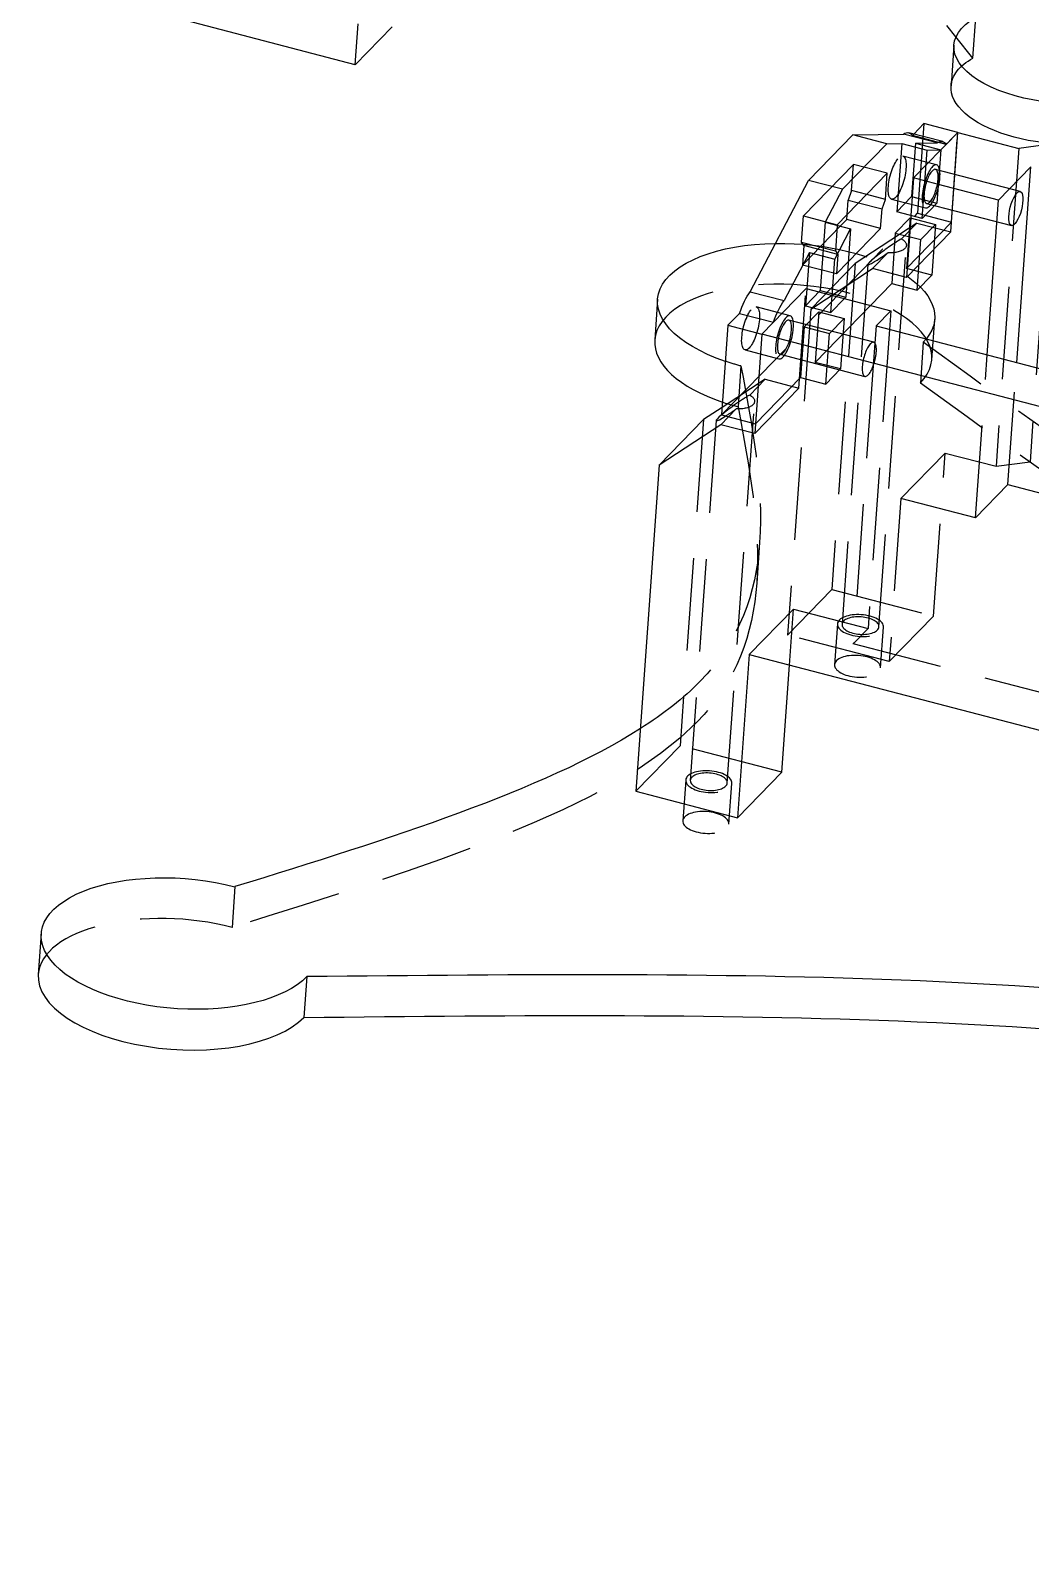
# Model space of a CAD drawing. Extents: x -2.35 to 6.32, y -6.04 to 0.39.
# Drawn here: x -2.35 to 0.352, y -5.747 to -1.667 of the extents above; entities that cross this region are included whole.
import ezdxf

# ---------------------------------------------------------------- set-up
doc = ezdxf.new("R2010")
doc.units = 0
doc.header["$MEASUREMENT"] = 0
doc.linetypes.add('HIDDEN', pattern=[0.375, 0.25, -0.125])
doc.layers.get('0').update_dxf_attribs({"color": 253, "linetype": 'CONTINUOUS'})
doc.layers.add('HIDDEN', color=250, linetype='HIDDEN')

msp = doc.modelspace()

# ---------------------------------------------------------------- linework, layer by layer
at = {"color": 38}
for p, q in [((-1.4719, -1.7602), (-1.9296, -1.6409)), ((-1.4719, -1.7602), (-1.464, -1.6501)), ((-1.3725, -1.6578), (-1.4719, -1.7602)), ((0.1497, -1.6852), (0.125, -1.6542)), ((0.1442, -1.7072), (0.1363, -1.8172)), ((-0.6557, -2.3935), (-0.6636, -2.5036)), ((-2.3199, -4.1068), (-2.3278, -4.2169)), ((-1.6026, -4.2231), (-1.6105, -4.3332))]:
    msp.add_line(p, q, dxfattribs=at)
at = {"color": 250}
for p, q in [((-0.248, -2.0726), (-0.1287, -1.9497)), ((-0.1287, -1.9497), (0.0077, -1.9475)), ((-0.0372, -1.9736), (-0.1287, -1.9497)), ((0.0993, -1.9714), (0.0077, -1.9475)), ((0.114, -1.968), (0.0225, -1.9441)), ((0.0631, -1.9194), (0.0358, -1.9476)), ((0.1546, -1.9433), (0.0631, -1.9194)), ((0.1089, -1.9904), (0.1546, -1.9433)), ((0.1546, -1.9433), (0.1235, -1.9753)), ((0.1546, -1.9433), (0.3194, -1.9862)), ((-0.0372, -1.9736), (-0.1565, -2.0964)), ((-0.0372, -1.9736), (0.0034, -1.9729)), ((0.0034, -1.9729), (-0.0099, -2.1575)), ((0.0034, -1.9729), (0.072, -1.9908)), ((0.0402, -1.9723), (0.0993, -1.9714)), ((0.0402, -1.9723), (0.1089, -1.9902)), ((0.0588, -2.1754), (0.072, -1.9908)), ((0.072, -1.9908), (0.1089, -1.9902)), ((0.1089, -1.9902), (0.0985, -2.1345)), ((0.4113, -1.9743), (0.3194, -1.9862)), ((0.2642, -2.1258), (0.3517, -2.0357)), ((0.3137, -2.5645), (0.3517, -2.0357)), ((-0.4059, -2.3734), (-0.248, -2.0726)), ((-0.1565, -2.0964), (-0.248, -2.0726)), ((-0.0356, -2.0535), (-0.1708, -2.1927)), ((-0.0406, -2.1239), (-0.0356, -2.0535)), ((-0.1565, -2.0964), (-0.2034, -2.1858)), ((-0.0406, -2.1239), (-0.0912, -2.1107)), ((0.2642, -2.1258), (0.1022, -2.0835)), ((-0.113, -2.1332), (-0.0498, -2.1497)), ((-0.0536, -2.2026), (-0.0498, -2.1497)), ((-0.0498, -2.1497), (-0.0406, -2.1239)), ((0.0588, -2.1754), (-0.0099, -2.1575)), ((0.0985, -2.1345), (0.0588, -2.1754)), ((0.2342, -2.5438), (0.2642, -2.1258)), ((-0.2034, -2.1858), (-0.1348, -2.2037)), ((-0.1708, -2.1927), (-0.1709, -2.1943)), ((-0.1625, -2.1965), (-0.1452, -2.1787)), ((-0.1452, -2.1787), (-0.1442, -2.1653)), ((-0.0536, -2.2026), (-0.1452, -2.1787)), ((-0.1411, -2.2927), (-0.0536, -2.2026)), ((-0.014, -2.2148), (0.0258, -2.1738)), ((0.0258, -2.1738), (0.0944, -2.1917)), ((0.0281, -2.1674), (0.0276, -2.1743)), ((0.0547, -2.2327), (0.0944, -2.1917)), ((0.0944, -2.1917), (0.0846, -2.3282)), ((-0.1774, -2.285), (-0.1348, -2.2037)), ((-0.1348, -2.2037), (-0.148, -2.3883)), ((-0.014, -2.2148), (-0.0238, -2.3513)), ((-0.014, -2.2148), (0.0547, -2.2327)), ((0.0449, -2.3692), (0.0547, -2.2327)), ((-0.2461, -2.2671), (-0.3144, -2.3973)), ((-0.2461, -2.2671), (-0.2531, -2.3654)), ((-0.2461, -2.2671), (-0.1774, -2.285)), ((-0.1845, -2.3833), (-0.1774, -2.285)), ((-0.3742, -2.4878), (-0.2549, -2.365)), ((-0.2549, -2.365), (-0.0261, -2.4246)), ((-0.0811, -2.4103), (-0.0238, -2.3513)), ((-0.0238, -2.3513), (0.0449, -2.3692)), ((0.0449, -2.3692), (0.0846, -2.3282)), ((-0.4059, -2.3734), (-0.3144, -2.3973)), ((-0.148, -2.3883), (-0.1515, -2.3919)), ((-0.4347, -2.4319), (-0.4658, -2.4639)), ((-0.4347, -2.4319), (-0.3431, -2.4558)), ((-0.0261, -2.4246), (-0.0659, -2.4656)), ((-0.0261, -2.4246), (-0.0297, -2.475)), ((-0.4658, -2.4639), (-0.4831, -2.7061)), ((-0.4658, -2.4639), (-0.3742, -2.4878)), ((-0.3742, -2.4878), (-0.3916, -2.7299)), ((-0.3742, -2.4878), (-0.3916, -2.7299)), ((-0.3431, -2.4558), (-0.3742, -2.4878)), ((1.3009, -2.9244), (-0.3742, -2.4878)), ((-0.0659, -2.4656), (0.8953, -2.7161)), ((-0.4817, -2.6858), (-0.5321, -2.7188)), ((-0.6514, -2.8416), (-0.5321, -2.7188)), ((-0.485, -2.7325), (-0.6514, -2.8416)), ((-0.4642, -2.711), (-0.485, -2.7325)), ((-0.3935, -2.7564), (-0.485, -2.7325)), ((-0.4831, -2.7061), (-0.3916, -2.7299)), ((-0.3916, -2.7299), (-0.3935, -2.7564)), ((-0.6514, -2.8416), (-0.7145, -3.7222)), ((-0.4084, -3.3535), (-0.4399, -3.7938)), ((-0.4084, -3.3535), (0.7169, -3.6469)), ((-0.3206, -3.671), (-0.2999, -3.3818)), ((-0.3206, -3.671), (-0.4399, -3.7938)), ((-0.7145, -3.7222), (-0.4399, -3.7938))]:
    msp.add_line(p, q, dxfattribs=at)
at = {"color": 38, "extrusion": (7.94333e-18, 1.10738e-16, -1)}
for centre, major_axis, start_param, end_param in [((0.4335, -1.7279), (0.2893, -0.0207), 0.91977, 3.759511), ((0.4256, -1.838), (0.2893, -0.0207), 0.91977, 3.141593), ((-0.2817, -2.4203), (0.374, -0.0268), 2.072998, 4.529355), ((-1.9458, -4.1337), (0.374, -0.0268), 0.376145, 5.088534)]:
    msp.add_ellipse(centre, major_axis=major_axis, ratio=0.469627, start_param=start_param, end_param=end_param, dxfattribs=at)
at = {"color": 250, "extrusion": (9.51503e-17, 8.99289e-17, -1)}
for centre, start_param, end_param in [((-0.009, -2.0651), 2.804381, 3.141593), ((0.0825, -2.0889), 2.804381, 3.417475), ((-0.4047, -2.4724), 1.826678, 2.439772), ((-0.3132, -2.4963), 1.826678, 2.439772)]:
    msp.add_ellipse(centre, major_axis=(-0.0315, -0.121), ratio=0.32431, start_param=start_param, end_param=end_param, dxfattribs=at)
at = {"color": 250}
msp.add_ellipse((0.3113, -2.1486), major_axis=(0.012, 0.046), ratio=0.32431, dxfattribs=at)
at = {"color": 38}
for centre, end_param in [((-0.2896, -2.5304), 7.35178), ((-1.9537, -4.2437), 9.048633)]:
    msp.add_ellipse(centre, major_axis=(-0.374, 0.0268), ratio=0.469627, start_param=6.283104, end_param=end_param, dxfattribs=at)
at = {"color": 250}
msp.add_ellipse((-0.445, -2.6839), major_axis=(-0.0527, -0.0378), ratio=0.086352, start_param=5.455127, end_param=7.255079, dxfattribs=at)
at = {"color": 38}
for points in [[(-0.7024, -3.5534), (-0.9666, -3.7219), (-1.3817, -3.851), (-1.7967, -3.9801)], [(3.8896, -5.6548), (3.2173, -5.166), (1.8727, -4.1883), (-0.4441, -4.2115), (-1.6026, -4.2231)]]:
    msp.add_open_spline(points, degree=3, dxfattribs=at)
msp.add_open_spline([(-1.6105, -4.3332), (-0.452, -4.3216), (1.8505, -4.2985), (3.1927, -5.264), (3.8567, -5.7467)], degree=3, knots=[-1, -1, -1, -1, -0.5, -0.0061947, -0.0061947, -0.0061947, -0.0061947], dxfattribs=at)
at = {"layer": 'HIDDEN', "color": 38}
for p, q in [((0.1955, -1.7424), (0.2033, -1.6323)), ((0.1955, -1.7424), (0.1497, -1.6852)), ((0.0845, -2.5573), (0.0924, -2.4472)), ((0.0616, -2.5098), (0.0537, -2.6199)), ((-0.4308, -2.5739), (-0.4387, -2.6839)), ((-0.3803, -3.0503), (-0.3882, -3.1604)), ((-0.1704, -3.2705), (-0.1783, -3.3806)), ((-0.0536, -3.3895), (-0.0457, -3.2794)), ((-0.5799, -3.6922), (-0.5878, -3.8022)), ((-0.4632, -3.8112), (-0.4553, -3.7011)), ((-1.7967, -3.9801), (-1.8046, -4.0902))]:
    msp.add_line(p, q, dxfattribs=at)
at = {"layer": 'HIDDEN'}
for p, q in [((0.0358, -1.9476), (0.032, -1.9515)), ((0.1235, -1.9753), (0.032, -1.9515)), ((0.0631, -1.9194), (0.0457, -2.1616)), ((0.1354, -2.2119), (0.1546, -1.9433)), ((0.1373, -2.1855), (0.1546, -1.9433)), ((0.0402, -1.9723), (0.0299, -2.1166)), ((0.0353, -2.0661), (0.1089, -1.9904)), ((0.3194, -1.9862), (0.2578, -2.8448)), ((0.4113, -1.9743), (0.3497, -2.8329)), ((-0.2623, -2.1688), (-0.1271, -2.0296)), ((-0.1322, -2.1001), (-0.1271, -2.0296)), ((-0.0356, -2.0535), (-0.1271, -2.0296)), ((0.0976, -2.0309), (0.0061, -2.007)), ((0.0353, -2.0661), (0.0281, -2.1674)), ((0.1022, -2.0835), (0.0353, -2.0661)), ((0.3233, -2.1026), (0.0945, -2.043)), ((-0.1322, -2.1001), (-0.1414, -2.1259)), ((-0.0912, -2.1107), (-0.1322, -2.1001)), ((0.0299, -2.1166), (-0.0099, -2.1575)), ((0.0299, -2.1166), (0.0985, -2.1345)), ((-0.4831, -2.7061), (0.0457, -2.1616)), ((-0.1442, -2.1653), (-0.1414, -2.1259)), ((-0.1414, -2.1259), (-0.113, -2.1332)), ((-0.0242, -2.1231), (0.0674, -2.147)), ((0.0457, -2.1616), (0.1373, -2.1855)), ((0.0705, -2.1349), (0.2994, -2.1945)), ((-0.2674, -2.2393), (-0.2623, -2.1688)), ((-0.2645, -2.3015), (-0.1625, -2.1965)), ((-0.2623, -2.1688), (-0.1708, -2.1927)), ((-0.2034, -2.1858), (-0.2167, -2.3704)), ((-0.1709, -2.1943), (-0.1758, -2.2631)), ((0.0438, -2.188), (-0.1225, -2.2971)), ((0.0438, -2.188), (0.0024, -2.2307)), ((0.0258, -2.1738), (0.016, -2.3103)), ((0.016, -2.3103), (0.1373, -2.1855)), ((0.0276, -2.1743), (0.0161, -2.3347)), ((0.0438, -2.188), (0.1354, -2.2119)), ((-0.2607, -2.2487), (-0.2674, -2.2393)), ((-0.2674, -2.2393), (-0.1758, -2.2631)), ((0.0161, -2.3347), (0.1354, -2.2119)), ((-0.2607, -2.2487), (-0.2645, -2.3015)), ((-0.1691, -2.2725), (-0.2607, -2.2487)), ((-0.1758, -2.2631), (-0.1691, -2.2725)), ((-0.1691, -2.2725), (-0.1729, -2.3254)), ((-0.034, -2.2682), (-0.0755, -2.3108)), ((-0.0581, -3.2785), (0.0158, -2.2482)), ((-0.1729, -2.3254), (-0.2645, -2.3015)), ((-0.2418, -2.42), (-0.1225, -2.2971)), ((-0.2418, -2.42), (-0.0755, -2.3108)), ((-0.1225, -2.2971), (-0.1857, -3.1778)), ((-0.1729, -2.3254), (-0.1411, -2.2927)), ((-0.0882, -2.2996), (-0.1579, -3.2714)), ((0.0161, -2.3347), (-0.0755, -2.3108)), ((0.0846, -2.3282), (0.016, -2.3103)), ((-0.2742, -2.6335), (-0.2549, -2.365)), ((-0.2531, -2.3654), (-0.2564, -2.4113)), ((-0.2167, -2.3704), (-0.2564, -2.4113)), ((-0.2167, -2.3704), (-0.148, -2.3883)), ((-0.1878, -2.4292), (-0.1845, -2.3833)), ((-0.1515, -2.3919), (-0.1878, -2.4292)), ((-0.298, -2.4382), (-0.3896, -2.4143)), ((-0.2418, -2.42), (-0.305, -3.3006)), ((-0.2605, -2.4686), (-0.2208, -2.4276)), ((-0.2564, -2.4113), (-0.1878, -2.4292)), ((-0.2306, -2.5641), (-0.0811, -2.4103)), ((-0.2208, -2.4276), (-0.2306, -2.5641)), ((-0.2208, -2.4276), (-0.1521, -2.4455)), ((-0.1919, -2.4865), (-0.1521, -2.4455)), ((-0.1521, -2.4455), (-0.1619, -2.582)), ((-0.0723, -2.51), (-0.3012, -2.4503)), ((-0.2605, -2.4686), (-0.2703, -2.6051)), ((-0.2605, -2.4686), (-0.1919, -2.4865)), ((-0.2017, -2.623), (-0.1919, -2.4865)), ((-0.0297, -2.475), (-0.0877, -3.2832)), ((-0.0659, -2.4656), (-0.0692, -2.5121)), ((-0.0692, -2.5121), (-0.0736, -2.5731)), ((-0.4198, -2.5305), (-0.3283, -2.5543)), ((-0.3251, -2.5422), (-0.0963, -2.6019)), ((-0.1619, -2.582), (-0.2306, -2.5641)), ((0.2026, -2.9843), (0.2342, -2.5438)), ((0.2901, -2.8943), (0.3137, -2.5645)), ((-0.3657, -2.6097), (-0.4817, -2.6858)), ((-0.3657, -2.6097), (-0.4072, -2.6523)), ((-0.2703, -2.6051), (-0.3916, -2.7299)), ((-0.3657, -2.6097), (-0.2742, -2.6335)), ((-0.2703, -2.6051), (-0.2017, -2.623)), ((-0.2017, -2.623), (-0.1619, -2.582)), ((-0.0736, -2.5731), (-0.1274, -3.3241)), ((-0.3935, -2.7564), (-0.2742, -2.6335)), ((-0.4677, -3.7002), (-0.3938, -2.6699)), ((-0.4436, -2.6899), (-0.4642, -2.711)), ((-0.5321, -2.7188), (-0.5953, -3.5994)), ((-0.4978, -2.7213), (-0.5675, -3.693)), ((0.1205, -2.809), (0.0012, -2.9319)), ((0.0889, -3.2493), (0.1205, -2.809)), ((0.1205, -2.809), (0.2578, -2.8448)), ((0.2578, -2.8448), (0.3497, -2.8329)), ((1.3566, -3.0953), (0.3497, -2.8329)), ((0.2901, -2.8943), (0.2026, -2.9843)), ((0.2901, -2.8943), (1.2512, -3.1448)), ((0.0012, -2.9319), (-0.0304, -3.3722)), ((0.2026, -2.9843), (0.0012, -2.9319)), ((-0.1857, -3.1778), (-0.305, -3.3006)), ((-0.1857, -3.1778), (0.0889, -3.2493)), ((-0.2891, -3.2307), (-0.4084, -3.3535)), ((-0.2999, -3.3818), (-0.2891, -3.2307)), ((-0.2891, -3.2307), (-0.0877, -3.2832)), ((0.0889, -3.2493), (-0.0304, -3.3722)), ((-0.0304, -3.3722), (-0.305, -3.3006)), ((-0.0877, -3.2832), (-0.1274, -3.3241)), ((0.8337, -3.5747), (-0.1274, -3.3241)), ((-0.5953, -3.5994), (-0.7145, -3.7222)), ((-0.3206, -3.671), (-0.5953, -3.5994))]:
    msp.add_line(p, q, dxfattribs=at)
at = {"layer": 'HIDDEN', "color": 38, "extrusion": (7.94333e-18, 1.10738e-16, -1)}
for centre, major_axis, start_param, end_param in [((0.4256, -1.838), (0.2893, -0.0207), 3.141593, 3.759511), ((-0.2817, -2.4203), (0.374, -0.0268), 4.529355, 6.65933), ((-0.2817, -2.4203), (0.374, -0.0268), 1.946941, 2.072998)]:
    msp.add_ellipse(centre, major_axis=major_axis, ratio=0.469627, start_param=start_param, end_param=end_param, dxfattribs=at)
at = {"layer": 'HIDDEN', "extrusion": (9.51503e-17, 8.99289e-17, -1)}
msp.add_ellipse((-0.009, -2.0651), major_axis=(-0.0315, -0.121), ratio=0.32431, start_param=3.141593, end_param=3.417475, dxfattribs=at)
at = {"layer": 'HIDDEN'}
for centre in [(-0.009, -2.0651), (-0.4047, -2.4724)]:
    msp.add_ellipse(centre, major_axis=(0.0151, 0.0581), ratio=0.32431, dxfattribs=at)
at = {"layer": 'HIDDEN', "extrusion": (9.51503e-17, 8.99289e-17, -1)}
for centre, major_axis in [((0.0825, -2.0889), (-0.0151, -0.0581)), ((0.0825, -2.0889), (-0.012, -0.046)), ((-0.3132, -2.4963), (-0.0151, -0.0581)), ((-0.3132, -2.4963), (-0.012, -0.046))]:
    msp.add_ellipse(centre, major_axis=major_axis, ratio=0.32431, dxfattribs=at)
at = {"layer": 'HIDDEN'}
for centre, major_axis, ratio, start_param, end_param in [((-0.0354, -2.2623), (-0.0527, -0.0378), 0.086352, 3.853041, 7.817668), ((-0.0843, -2.5559), (0.012, 0.046), 0.32431, 6.049181, 10.697815), ((-0.0843, -2.5559), (0.012, 0.046), 0.32431, 4.41463, 6.049181), ((-0.445, -2.6839), (-0.0527, -0.0378), 0.086352, 3.853041, 5.455127), ((-0.445, -2.6839), (-0.0527, -0.0378), 0.086352, 0.971893, 1.534482)]:
    msp.add_ellipse(centre, major_axis=major_axis, ratio=ratio, start_param=start_param, end_param=end_param, dxfattribs=at)
at = {"layer": 'HIDDEN', "extrusion": (7.94333e-18, 1.10738e-16, -1)}
for centre in [(-0.0341, -2.2446), (-0.4437, -2.6663)]:
    msp.add_ellipse(centre, major_axis=(0.0499, -0.0036), ratio=0.469627, start_param=5.500051, end_param=7.81861, dxfattribs=at)
at = {"layer": 'HIDDEN', "color": 38}
for centre, start_param, end_param in [((-0.2896, -2.5304), 2.765448, 6.283104), ((-0.2896, -2.5304), 1.068595, 1.194651), ((-1.9537, -4.2437), 4.336244, 6.283104)]:
    msp.add_ellipse(centre, major_axis=(-0.374, 0.0268), ratio=0.469627, start_param=start_param, end_param=end_param, dxfattribs=at)
at = {"layer": 'HIDDEN', "color": 38, "extrusion": (7.94333e-18, 1.10738e-16, -1)}
for centre in [(-0.108, -3.275), (-0.1159, -3.385), (-0.5176, -3.6966), (-0.5255, -3.8067)]:
    msp.add_ellipse(centre, major_axis=(0.0623, -0.0045), ratio=0.469627, dxfattribs=at)
at = {"layer": 'HIDDEN', "extrusion": (7.94333e-18, 1.10738e-16, -1)}
for centre in [(-0.108, -3.275), (-0.5176, -3.6966)]:
    msp.add_ellipse(centre, major_axis=(0.0499, -0.0036), ratio=0.469627, dxfattribs=at)
at = {"layer": 'HIDDEN', "color": 38}
for points, knots in [([(2.9184, -3.8443), (2.7105, -3.8141), (1.5452, -3.5886), (0.7339, -2.9987), (0.0616, -2.5098)], [0.3966116, 0.3966116, 0.3966116, 0.3966116, 0.5, 1, 1, 1, 1]), ([(-0.3803, -3.0503), (-0.3901, -3.1871), (-0.4514, -3.3668), (-0.6396, -3.5134), (-0.7024, -3.5534)], [0.2628786, 0.2628786, 0.2628786, 0.2628786, 0.5, 0.5960166, 0.5960166, 0.5960166, 0.5960166]), ([(-0.3882, -3.1604), (-0.398, -3.2971), (-0.5336, -3.6948), (-1.2909, -3.9304), (-1.8046, -4.0902)], [0.2628786, 0.2628786, 0.2628786, 0.2628786, 0.5, 1, 1, 1, 1])]:
    msp.add_open_spline(points, degree=3, knots=knots, dxfattribs=at)
for points in [[(-0.4308, -2.5739), (-0.4001, -2.7363), (-0.3694, -2.8987), (-0.3803, -3.0503)], [(5.5459, -4.0516), (4.3874, -4.0632), (2.0706, -4.0865), (0.726, -3.1088), (0.0537, -2.6199)], [(-0.4387, -2.6839), (-0.408, -2.8464), (-0.3773, -3.0088), (-0.3882, -3.1604)]]:
    msp.add_open_spline(points, degree=3, dxfattribs=at)

doc.saveas('drawing.dxf')
